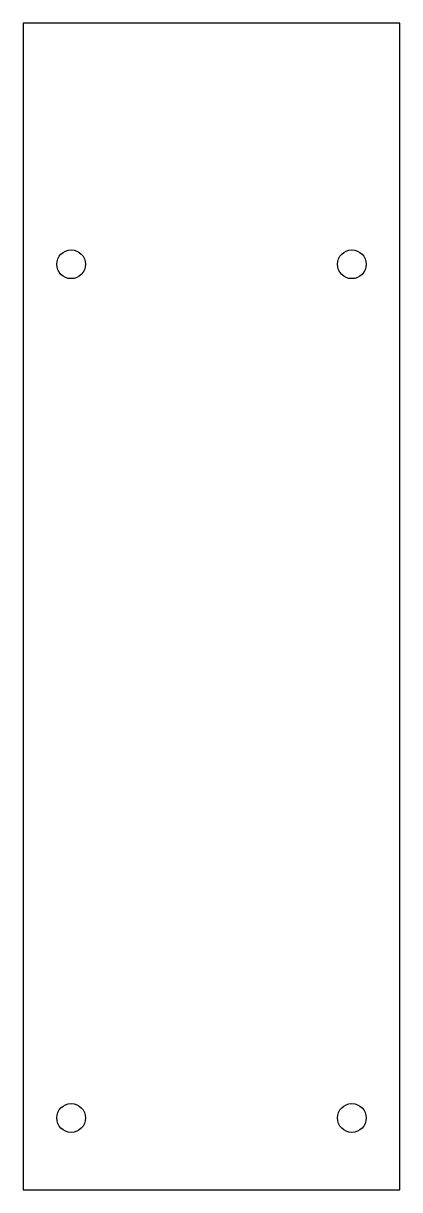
# Model space of a CAD drawing. Header units: inches. Extents: x -3.9 to 0, y 0 to 12.2.
import ezdxf

# ---------------------------------------------------------------- set-up
doc = ezdxf.new("R2010")
doc.units = ezdxf.units.IN
doc.header["$MEASUREMENT"] = 0

msp = doc.modelspace()

# ---------------------------------------------------------------- linework, layer by layer
msp.add_lwpolyline([(0, 12.205), (-3.937, 12.205), (-3.937, 0), (0, 0)], close=True)
for centre in [(-3.437, 9.683), (-0.5, 9.683), (-3.437, 0.75), (-0.5, 0.75)]:
    msp.add_circle(centre, 0.15)

doc.saveas('drawing.dxf')
